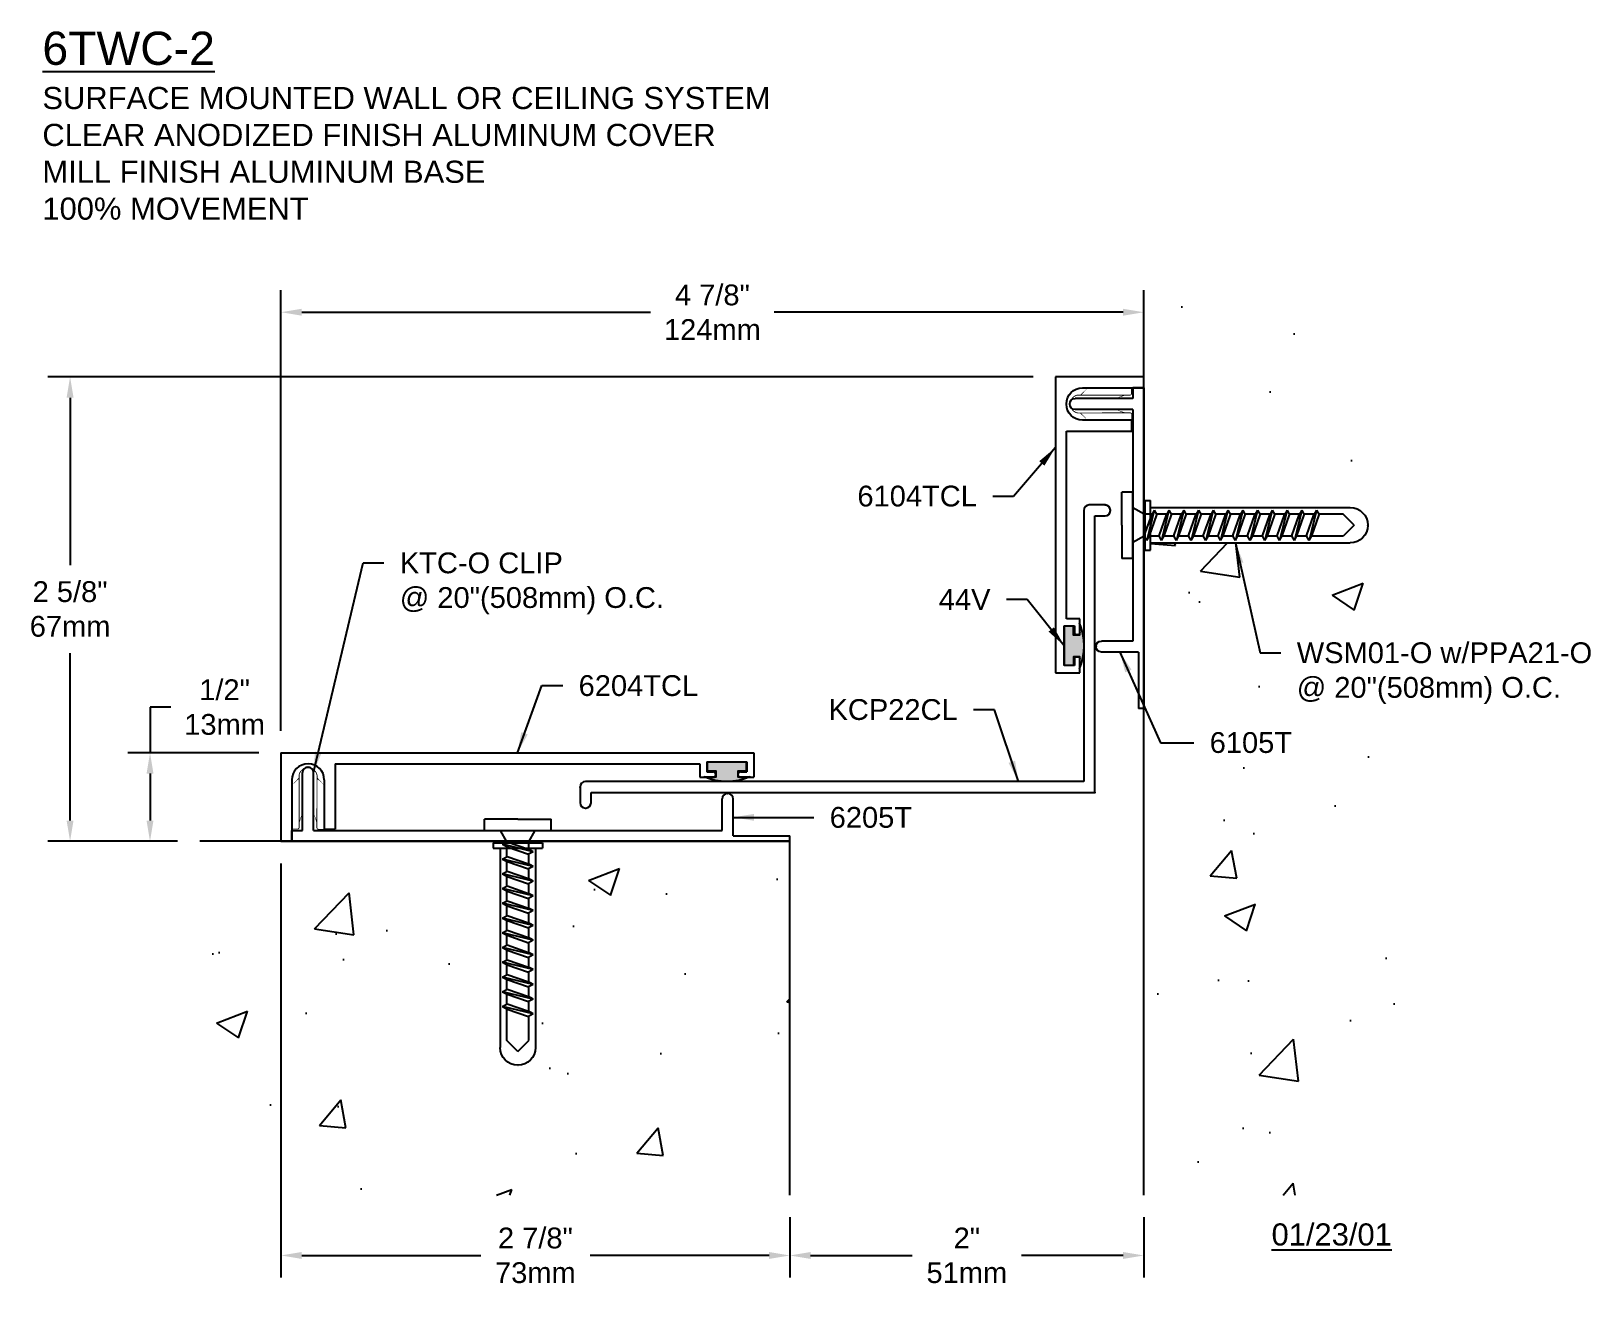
# Model space of a CAD drawing. Header units: inches. Extents: x 3.41 to 12.22, y 0.4 to 7.6.
import ezdxf

# ---------------------------------------------------------------- set-up
doc = ezdxf.new("R2010")
doc.units = ezdxf.units.IN
doc.header["$MEASUREMENT"] = 0
for name, color, linetype in [('Anchors', 4, 'Continuous'), ('Conditions', 1, 'Continuous'), ('Dimensions', 3, 'Continuous'), ('Fillers', 2, 'Continuous'), ('Metals', 7, 'Continuous'), ('Text', 2, 'Continuous')]:
    doc.layers.add(name, color=color, linetype=linetype)
doc.styles.get("Standard").update_dxf_attribs({"font": 'arial.ttf'})
doc.dimstyles.get("Standard").update_dxf_attribs({"dimtxt": 0.1175, "dimasz": 0.1175, "dimexe": 0.125, "dimexo": 0.125, "dimgap": 0.09, "dimtad": 0, "dimtih": 1, "dimtoh": 1, "dimdec": 4, "dimzin": 0, "dimdsep": 46, "dimlunit": 4, "dimtxsty": 'Standard', "dimcen": 0.09, "dimadec": 0, "dimazin": 0, "dimtfac": 1, "dimtdec": 4, "dimtofl": 0, "dimtmove": 0, "dimatfit": 3, "dimfxl": 0, "dimfrac": 2, "dimtolj": 1, "dimtzin": 0, "dimarcsym": 0})

# ---------------------------------------------------------------- blocks, each defined once
blk = doc.blocks.new('6104T')
for p, q in [((-0.062, 0.5), (1.61, 0.5)), ((-0.062, 0), (-0.062, 0.5)), ((1.345, 0.45), (1.345, 0.392)), ((1.57, 0.45), (1.345, 0.45)), ((1.57, 0.392), (1.57, 0.45)), ((1.61, 0.5), (1.61, 0.362)), ((0.092, 0.438), (0.091, 0.438)), ((0.245, 0.438), (0.245, 0.068)), ((1.305, 0.438), (0.245, 0.438)), ((1.305, 0.362), (1.305, 0.438)), ((1.381, 0.362), (1.305, 0.362)), ((1.345, 0.392), (1.381, 0.392)), ((1.395, 0.378), (1.395, 0.376)), ((1.52, 0.376), (1.52, 0.378)), ((1.534, 0.392), (1.57, 0.392)), ((1.61, 0.362), (1.534, 0.362)), ((0, 0.347), (0, 0)), ((0.183, 0.068), (0.183, 0.347)), ((0, 0), (-0.062, 0)), ((0.245, 0.068), (0.183, 0.068))]:
    blk.add_line(p, q)
for centre, radius, start, end in [((0.091, 0.347), 0.091, 90, 180), ((0.092, 0.347), 0.091, 0, 90), ((1.381, 0.378), 0.014, 0, 90), ((1.381, 0.376), 0.014, 270, 0), ((1.534, 0.378), 0.014, 90, 180), ((1.534, 0.376), 0.014, 180, 270)]:
    blk.add_arc(centre, radius, start, end)
blk = doc.blocks.new('6105T')
for p, q in [((-1.753, 0.062), (-1.753, 0.389)), ((-1.723, 0.419), (-1.721, 0.419)), ((-1.691, 0.062), (-1.691, 0.389)), ((-0.352, 0.27), (-0.35, 0.27)), ((-0.382, 0.062), (-0.382, 0.24)), ((-0.32, 0.031), (-0.32, 0.24)), ((-1.813, 0), (-1.813, 0.062)), ((-1.813, 0.062), (-1.753, 0.062)), ((-1.813, 0), (0, 0)), ((-1.691, 0.062), (-0.382, 0.062)), ((-0.32, 0.031), (0, 0.031)), ((0, 0), (0, 0.031))]:
    blk.add_line(p, q)
for centre, start, end in [((-1.723, 0.389), 90, 180), ((-1.721, 0.389), 0, 90), ((-0.352, 0.24), 90, 180), ((-0.35, 0.24), 0, 90)]:
    blk.add_arc(centre, 0.03, start, end)
blk = doc.blocks.new('6204T')
for p, q in [((-0.062, 0.5), (-0.062, 0)), ((-0.062, 0.5), (2.61, 0.5)), ((2.345, 0.45), (2.345, 0.392)), ((2.345, 0.45), (2.57, 0.45)), ((2.57, 0.45), (2.57, 0.392)), ((2.61, 0.5), (2.61, 0.362)), ((0.091, 0.438), (0.092, 0.438)), ((0.245, 0.438), (2.305, 0.438)), ((0.245, 0.438), (0.245, 0.068)), ((2.305, 0.438), (2.305, 0.362)), ((2.305, 0.362), (2.381, 0.362)), ((2.345, 0.392), (2.381, 0.392)), ((2.395, 0.378), (2.395, 0.376)), ((2.52, 0.378), (2.52, 0.376)), ((2.534, 0.392), (2.57, 0.392)), ((2.534, 0.362), (2.61, 0.362)), ((0, 0.347), (0, 0)), ((0.183, 0.347), (0.183, 0.068)), ((-0.062, 0), (0, 0)), ((0.183, 0.068), (0.245, 0.068))]:
    blk.add_line(p, q)
for centre, radius, start, end in [((0.091, 0.347), 0.091, 90, 180), ((0.092, 0.347), 0.091, 0, 90), ((2.381, 0.378), 0.014, 0, 90), ((2.381, 0.376), 0.014, 270, 0), ((2.534, 0.378), 0.014, 90, 180), ((2.534, 0.376), 0.014, 180, 270)]:
    blk.add_arc(centre, radius, start, end)
blk = doc.blocks.new('6205T')
for p, q in [((-2.753, 0.062), (-2.753, 0.389)), ((-2.723, 0.419), (-2.721, 0.419)), ((-2.691, 0.062), (-2.691, 0.389)), ((-0.352, 0.27), (-0.35, 0.27)), ((-0.382, 0.062), (-0.382, 0.24)), ((-0.32, 0.031), (-0.32, 0.24)), ((-2.813, 0), (-2.813, 0.062)), ((-2.813, 0.062), (-2.753, 0.062)), ((-2.813, 0), (0, 0)), ((-2.691, 0.062), (-0.382, 0.062)), ((-0.32, 0.031), (0, 0.031)), ((0, 0), (0, 0.031))]:
    blk.add_line(p, q)
for centre, start, end in [((-2.723, 0.389), 90, 180), ((-2.721, 0.389), 0, 90), ((-0.352, 0.24), 90, 180), ((-0.35, 0.24), 0, 90)]:
    blk.add_arc(centre, 0.03, start, end)
blk = doc.blocks.new('kcp22')
for p, q in [((-0.062, 1.594), (-0.062, 0.062)), ((0.058, 1.625), (-0.031, 1.625)), ((0.088, 1.593), (0.088, 1.595)), ((0, 1.563), (0.058, 1.563)), ((0, 0), (0, 1.563)), ((-2.908, 0.031), (-2.908, -0.058)), ((-0.062, 0.062), (-2.877, 0.062)), ((-2.846, 0), (0, 0)), ((-2.846, -0.058), (-2.846, 0)), ((-2.878, -0.088), (-2.876, -0.088))]:
    blk.add_line(p, q)
for centre, radius, start, end in [((-0.031, 1.594), 0.031, 90, 180), ((0.058, 1.595), 0.03, 0, 90), ((0.058, 1.593), 0.03, 270, 0), ((-2.877, 0.031), 0.031, 90, 180), ((-2.878, -0.058), 0.03, 180, 270), ((-2.876, -0.058), 0.03, 270, 360)]:
    blk.add_arc(centre, radius, start, end)
for p in [(0.058, 1.625), (-2.908, 0.031), (0, 0), (0, 0)]:
    blk.add_point(p)
blk = doc.blocks.new('44v')
blk.add_hatch(color=256).paths.add_polyline_path([(0.1097, 0), (-0.1097, 0), (-0.1097, -0.0529), (-0.0601, -0.0529), (-0.0601, -0.0861), (-0.1301, -0.0861, 0.199136), (0.1315, -0.0861), (0.0615, -0.0861), (0.0615, -0.0537), (0.1097, -0.0537)])
blk.add_lwpolyline([(-0.1301, -0.0861), (-0.0601, -0.0861), (-0.0601, -0.0529), (-0.1097, -0.0529), (-0.1097, 0), (0.1097, 0), (0.1097, -0.0537), (0.0615, -0.0537), (0.0615, -0.0861), (0.1315, -0.0861, -0.199136)], format="xyb", close=True)
blk = doc.blocks.new('A$CB5')
at = {"const_width": 0.005}
for points in [[(0.0414, 0.3126, -0.804927), (0.1426, 0.307, 0.586365)], [(0.0414, 0.3126), (0.0414, 0.0143, -0.414214), (0.0314, 0.0043), (0.003, 0.0043)], [(0.1426, 0.307), (0.1414, 0.013, 0.4154), (0.1514, 0.0029), (0.1834, 0.0029)]]:
    blk.add_lwpolyline(points, format="xyb", dxfattribs=at)
for points in [[(0.0004, 0.2518, 0, 0.005, 0), (0.0397, 0.291, 0.005, 0.005, 0)], [(0.1834, 0.2518, 0, 0.005, 0), (0.1418, 0.294, 0.005, 0.005, 0)], [(0.0604, 0.0966, 0, 0.005, 0), (0.041, 0.0409, 0.005, 0.005, 0)], [(0.1224, 0.0966, 0, 0.005, 0), (0.1418, 0.0409, 0.005, 0.005, 0)]]:
    blk.add_lwpolyline(points, format="xyseb")
blk = doc.blocks.new('tclip')
blk.add_blockref('A$CB5', (3.4326, 2.8233))
blk = doc.blocks.new('WSM01')
for p, q in [((0.0049, 0.063), (-0.1826, 0.063)), ((-0.1826, 0.0005), (-0.1826, 0.063)), ((0.1924, 0.0005), (-0.1826, 0.0005)), ((-0.0576, -0.064), (-0.0929, 0.0005)), ((0.0049, 0.063), (0.1924, 0.063)), ((0.0674, -0.064), (0.1026, 0.0005)), ((0.1924, 0.0005), (0.1924, 0.063)), ((-0.0808, -0.1201), (0.0912, -0.0784)), ((-0.0576, -0.1072), (-0.0576, -0.064)), ((0.0674, -0.064), (-0.0576, -0.064)), ((0.0652, -0.064), (-0.0548, -0.1057)), ((0.0912, -0.0784), (0.0652, -0.064)), ((0.0912, -0.0784), (0.0652, -0.0928)), ((0.0674, -0.0652), (0.0674, -0.064)), ((-0.0808, -0.1201), (-0.0548, -0.1057)), ((-0.0808, -0.1201), (-0.0548, -0.1345)), ((-0.0808, -0.2034), (0.0912, -0.1617)), ((-0.0576, -0.1906), (-0.0576, -0.1329)), ((0.0652, -0.0928), (-0.0548, -0.1345)), ((0.0652, -0.1473), (-0.0548, -0.189)), ((0.0652, -0.1761), (-0.0548, -0.2178)), ((0.0912, -0.1617), (0.0652, -0.1473)), ((0.0912, -0.1617), (0.0652, -0.1761)), ((0.0674, -0.1486), (0.0674, -0.0916)), ((0.0674, -0.2319), (0.0674, -0.1749)), ((-0.0808, -0.2034), (-0.0548, -0.189)), ((-0.0808, -0.2034), (-0.0548, -0.2178)), ((-0.0808, -0.2867), (0.0912, -0.2451)), ((-0.0576, -0.2739), (-0.0576, -0.2163)), ((0.0652, -0.2307), (-0.0548, -0.2723)), ((0.0652, -0.2595), (-0.0548, -0.3011)), ((0.0912, -0.2451), (0.0652, -0.2307)), ((0.0912, -0.2451), (0.0652, -0.2595)), ((0.0674, -0.3152), (0.0674, -0.2582)), ((-0.0808, -0.2867), (-0.0548, -0.2723)), ((-0.0808, -0.2867), (-0.0548, -0.3011)), ((-0.0808, -0.3701), (0.0912, -0.3284)), ((-0.0576, -0.3572), (-0.0576, -0.2996)), ((0.0652, -0.314), (-0.0548, -0.3557)), ((0.0652, -0.3428), (-0.0548, -0.3845)), ((0.0912, -0.3284), (0.0652, -0.314)), ((0.0912, -0.3284), (0.0652, -0.3428)), ((0.0674, -0.3986), (0.0674, -0.3416)), ((-0.0808, -0.3701), (-0.0548, -0.3557)), ((-0.0808, -0.3701), (-0.0548, -0.3845)), ((-0.0808, -0.4534), (0.0912, -0.4117)), ((-0.0808, -0.4534), (-0.0548, -0.439)), ((-0.0576, -0.4406), (-0.0576, -0.3829)), ((0.0652, -0.3973), (-0.0548, -0.439)), ((0.0652, -0.4261), (-0.0548, -0.4678)), ((0.0912, -0.4117), (0.0652, -0.3973)), ((0.0912, -0.4117), (0.0652, -0.4261)), ((0.0674, -0.4819), (0.0674, -0.4249)), ((-0.0808, -0.4534), (-0.0548, -0.4678)), ((-0.0808, -0.5367), (0.0912, -0.4951)), ((-0.0808, -0.5367), (-0.0548, -0.5223)), ((-0.0576, -0.5239), (-0.0576, -0.4663)), ((0.0652, -0.4807), (-0.0548, -0.5223)), ((0.0652, -0.5095), (-0.0548, -0.5511)), ((0.0912, -0.4951), (0.0652, -0.4807)), ((0.0912, -0.4951), (0.0652, -0.5095)), ((0.0674, -0.5652), (0.0674, -0.5082)), ((-0.0808, -0.5367), (-0.0548, -0.5511)), ((-0.0808, -0.6201), (0.0912, -0.5784)), ((-0.0808, -0.6201), (-0.0548, -0.6057)), ((-0.0576, -0.6072), (-0.0576, -0.5496)), ((0.0652, -0.564), (-0.0548, -0.6057)), ((0.0652, -0.5928), (-0.0548, -0.6345)), ((0.0912, -0.5784), (0.0652, -0.564)), ((0.0912, -0.5784), (0.0652, -0.5928)), ((0.0674, -0.6486), (0.0674, -0.5916)), ((-0.0808, -0.6201), (-0.0548, -0.6345)), ((-0.0808, -0.7034), (0.0912, -0.6617)), ((-0.0808, -0.7034), (-0.0548, -0.689)), ((-0.0808, -0.7034), (-0.0548, -0.7178)), ((-0.0576, -0.6906), (-0.0576, -0.6329)), ((0.0652, -0.6473), (-0.0548, -0.689)), ((0.0652, -0.6761), (-0.0548, -0.7178)), ((0.0912, -0.6617), (0.0652, -0.6473)), ((0.0912, -0.6617), (0.0652, -0.6761)), ((0.0674, -0.7319), (0.0674, -0.6749)), ((-0.0808, -0.7867), (0.0912, -0.7451)), ((-0.0808, -0.7867), (-0.0548, -0.7723)), ((-0.0808, -0.7867), (-0.0548, -0.8011)), ((-0.0576, -0.7739), (-0.0576, -0.7163)), ((0.0652, -0.7307), (-0.0548, -0.7723)), ((0.0652, -0.7595), (-0.0548, -0.8011)), ((0.0912, -0.7451), (0.0652, -0.7307)), ((0.0912, -0.7451), (0.0652, -0.7595)), ((0.0674, -0.8152), (0.0674, -0.7582)), ((-0.0808, -0.8701), (0.0912, -0.8284)), ((-0.0808, -0.8701), (-0.0548, -0.8557)), ((-0.0808, -0.8701), (-0.0548, -0.8845)), ((-0.0576, -0.8572), (-0.0576, -0.7996)), ((0.0652, -0.814), (-0.0548, -0.8557)), ((0.0652, -0.8428), (-0.0548, -0.8845)), ((0.0912, -0.8284), (0.0652, -0.814)), ((0.0912, -0.8284), (0.0652, -0.8428)), ((0.0674, -0.8986), (0.0674, -0.8416)), ((-0.0808, -0.9534), (0.0912, -0.9117)), ((-0.0808, -0.9534), (-0.0548, -0.939)), ((-0.0808, -0.9534), (-0.0548, -0.9678)), ((-0.0576, -0.9406), (-0.0576, -0.8829)), ((-0.0576, -1.0239), (-0.0576, -0.9663)), ((0.0652, -0.8973), (-0.0548, -0.939)), ((0.0652, -0.9261), (-0.0548, -0.9678)), ((0.0912, -0.9117), (0.0652, -0.8973)), ((0.0912, -0.9117), (0.0652, -0.9261)), ((0.0674, -0.9819), (0.0674, -0.9249)), ((-0.0808, -1.0367), (0.0912, -0.9951)), ((-0.0808, -1.0367), (-0.0548, -1.0223)), ((-0.0808, -1.0367), (-0.0548, -1.0511)), ((-0.0576, -1.187), (-0.0576, -1.0496)), ((0.0652, -0.9807), (-0.0548, -1.0223)), ((0.0652, -1.0095), (-0.0548, -1.0511)), ((0.0912, -0.9951), (0.0652, -0.9807)), ((0.0912, -0.9951), (0.0652, -1.0095)), ((0.0674, -1.187), (0.0674, -1.0082)), ((0.0049, -1.2495), (-0.0576, -1.187)), ((0.0049, -1.2495), (0.0674, -1.187))]:
    blk.add_line(p, q)
blk = doc.blocks.new('PPA21')
for p, q in [((0.14, 0.03), (-0.14, 0.03)), ((-0.14, 0.03), (-0.14, 0)), ((0.14, 0), (-0.14, 0)), ((-0.1, 0), (-0.1, -1.1279)), ((0.1, 0), (0.1, -1.1279)), ((0.14, 0.03), (0.14, 0)), ((0.001, -1.2269), (-0.001, -1.2269))]:
    blk.add_line(p, q)
for centre, start, end in [((-0.001, -1.1279), 180, 270), ((0.001, -1.1279), 270, 0)]:
    blk.add_arc(centre, 0.099, start, end)
blk = doc.blocks.new('*D11')
at = {"layer": 'Defpoints', "color": 0}
for p in [(7.6912, 1.0168), (9.6912, 1.0168), (9.6912, 0.6759)]:
    blk.add_point(p, dxfattribs=at)
at = {"layer": 'Dimensions', "color": 0, "lineweight": -2}
for p, q in [((7.6912, 0.8918), (7.6912, 0.5509)), ((9.6912, 0.8918), (9.6912, 0.5509)), ((7.8087, 0.6759), (8.3818, 0.6759)), ((9.5737, 0.6759), (9.0005, 0.6759))]:
    blk.add_line(p, q, dxfattribs=at)
at = {"layer": 'Dimensions', "color": 0}
for points in [[(7.8087, 0.6954), (7.8087, 0.6563), (7.6912, 0.6759)], [(9.5737, 0.6954), (9.5737, 0.6563), (9.6912, 0.6759)]]:
    blk.add_solid(points, dxfattribs=at)
at = {"layer": 'Dimensions', "color": 0, "insert": (8.6912, 0.6759), "char_height": 0.1175, "attachment_point": 5}
blk.add_mtext('\\A1;2"\\P51mm', dxfattribs=at)
blk = doc.blocks.new('*D12')
at = {"layer": 'Defpoints', "color": 0}
for p in [(4.8162, 3.0168), (7.6912, 1.0168), (4.8162, 0.6759)]:
    blk.add_point(p, dxfattribs=at)
at = {"layer": 'Dimensions', "color": 0, "lineweight": -2}
for p, q in [((4.8162, 2.8918), (4.8162, 0.5509)), ((7.6912, 0.8918), (7.6912, 0.5509)), ((4.9337, 0.6759), (5.9448, 0.6759)), ((7.5737, 0.6759), (6.5625, 0.6759))]:
    blk.add_line(p, q, dxfattribs=at)
at = {"layer": 'Dimensions', "color": 0}
for points in [[(4.9337, 0.6954), (4.9337, 0.6563), (4.8162, 0.6759)], [(7.5737, 0.6954), (7.5737, 0.6563), (7.6912, 0.6759)]]:
    blk.add_solid(points, dxfattribs=at)
at = {"layer": 'Dimensions', "color": 0, "insert": (6.2537, 0.6759), "char_height": 0.1175, "attachment_point": 5}
blk.add_mtext('\\A1;2 7/8"\\P73mm', dxfattribs=at)
blk = doc.blocks.new('*D13')
at = {"layer": 'Defpoints', "color": 0}
for p in [(4.8162, 3.5168), (4.0767, 3.0168), (4.3576, 3.0168)]:
    blk.add_point(p, dxfattribs=at)
at = {"layer": 'Dimensions', "color": 0, "lineweight": -2}
for p, q in [((4.1942, 3.7747), (4.0767, 3.7747)), ((4.0767, 3.7747), (4.0767, 3.5168)), ((4.6912, 3.5168), (3.9517, 3.5168)), ((4.0767, 3.3993), (4.0767, 3.1343)), ((4.2326, 3.0168), (3.9517, 3.0168))]:
    blk.add_line(p, q, dxfattribs=at)
at = {"layer": 'Dimensions', "color": 0}
for points in [[(4.0571, 3.3993), (4.0963, 3.3993), (4.0767, 3.5168)], [(4.0571, 3.1343), (4.0963, 3.1343), (4.0767, 3.0168)]]:
    blk.add_solid(points, dxfattribs=at)
at = {"layer": 'Dimensions', "color": 0, "insert": (4.498, 3.7747), "char_height": 0.1175, "attachment_point": 5}
blk.add_mtext('\\A1;1/2"\\P13mm', dxfattribs=at)
blk = doc.blocks.new('*D14')
at = {"layer": 'Defpoints', "color": 0}
for p in [(9.1912, 5.6418), (3.6251, 3.0168), (4.3576, 3.0168)]:
    blk.add_point(p, dxfattribs=at)
at = {"layer": 'Dimensions', "color": 0, "lineweight": -2}
for p, q in [((9.0662, 5.6418), (3.5001, 5.6418)), ((3.6251, 5.5243), (3.6251, 4.5782)), ((3.6251, 3.1343), (3.6251, 4.0803)), ((4.2326, 3.0168), (3.5001, 3.0168))]:
    blk.add_line(p, q, dxfattribs=at)
at = {"layer": 'Dimensions', "color": 0}
for points in [[(3.6055, 5.5243), (3.6446, 5.5243), (3.6251, 5.6418)], [(3.6055, 3.1343), (3.6446, 3.1343), (3.6251, 3.0168)]]:
    blk.add_solid(points, dxfattribs=at)
at = {"layer": 'Dimensions', "color": 0, "insert": (3.6251, 4.3293), "char_height": 0.1175, "attachment_point": 5}
blk.add_mtext('\\A1;2 5/8"\\P67mm', dxfattribs=at)
blk = doc.blocks.new('*D15')
at = {"layer": 'Defpoints', "color": 0}
for p in [(4.8162, 6.0073), (9.6912, 5.6418), (4.8162, 3.5168)]:
    blk.add_point(p, dxfattribs=at)
at = {"layer": 'Dimensions', "color": 0, "lineweight": -2}
for p, q in [((4.8162, 3.6418), (4.8162, 6.1323)), ((9.6912, 5.7668), (9.6912, 6.1323)), ((4.9337, 6.0073), (6.9042, 6.0073)), ((9.5737, 6.0073), (7.6031, 6.0073))]:
    blk.add_line(p, q, dxfattribs=at)
at = {"layer": 'Dimensions', "color": 0}
for points in [[(4.9337, 6.0269), (4.9337, 5.9877), (4.8162, 6.0073)], [(9.5737, 6.0269), (9.5737, 5.9877), (9.6912, 6.0073)]]:
    blk.add_solid(points, dxfattribs=at)
at = {"layer": 'Dimensions', "color": 0, "insert": (7.2537, 6.0073), "char_height": 0.1175, "attachment_point": 5}
blk.add_mtext('\\A1;4 7/8"\\P124mm', dxfattribs=at)

msp = doc.modelspace()

# ---------------------------------------------------------------- hatches: boundary and pattern name
at = {"layer": 'Conditions'}
h = msp.add_hatch(dxfattribs=at)
h.set_pattern_fill('AR-CONC', color=256, scale=0.25, style=0)
h.paths.add_polyline_path([(7.69117, 3.01675), (6.21856, 3.01675), (6.21717, 3.0142), (6.21717, 3.00875), (6.29467, 3.00875), (6.29467, 2.97875), (6.25467, 2.97875), (6.25467, 1.85084, -0.4142136), (6.15567, 1.75184), (6.15367, 1.75184, -0.4142136), (6.05467, 1.85084), (6.05467, 2.97875), (6.01467, 2.97875), (6.01467, 3.00875), (6.08455, 3.00875), (6.09217, 3.01297), (6.09217, 3.0142), (6.09078, 3.01675), (4.35758, 3.01675), (4.35758, 1.01675), (7.69117, 1.01675)])
h.paths.add_polyline_path([(11.16875, 6.13004), (9.69117, 6.13004), (9.69117, 4.86714), (9.69372, 4.86575), (9.69917, 4.86575), (9.69917, 4.94325), (9.72917, 4.94325), (9.72917, 4.90325), (10.85708, 4.90325, -0.4142136), (10.95608, 4.80425), (10.95608, 4.80225, -0.4142136), (10.85708, 4.70325), (9.72917, 4.70325), (9.72917, 4.66325), (9.69917, 4.66325), (9.69917, 4.73313), (9.69495, 4.74075), (9.69372, 4.74075), (9.69117, 4.73936), (9.69117, 1.01675), (11.16875, 1.01675)])

# ---------------------------------------------------------------- linework, layer by layer
for points in [[(9.69117, 1.01675), (9.69117, 6.13004)], [(7.69117, 1.01675), (7.69117, 3.01675), (4.35758, 3.01675)]]:
    msp.add_lwpolyline(points, dxfattribs=at)

# ---------------------------------------------------------------- block references
at = {"layer": 'Anchors', "xscale": -1, "rotation": 90}
for name, p in [('tclip', (12.44942, 9.0127)), ('WSM01', (9.62971, 4.80814)), ('PPA21', (9.72917, 4.80325))]:
    msp.add_blockref(name, p, dxfattribs=at)
at = {"layer": 'Anchors'}
msp.add_blockref('tclip', (1.44522, 0.2585), dxfattribs=at)
at = {"layer": 'Anchors', "xscale": -1}
for name, p in [('WSM01', (6.15956, 3.07821)), ('PPA21', (6.15467, 2.97875))]:
    msp.add_blockref(name, p, dxfattribs=at)
at = {"layer": 'Fillers', "xscale": -1, "rotation": 90}
msp.add_blockref('44v', (9.24117, 4.12225), dxfattribs=at)
at = {"layer": 'Fillers'}
msp.add_blockref('44v', (7.33567, 3.46675), dxfattribs=at)
at = {"layer": 'Metals', "xscale": -1, "rotation": 90}
for name, p in [('6104T', (9.69117, 5.57975)), ('6105T', (9.69117, 3.76675))]:
    msp.add_blockref(name, p, dxfattribs=at)
at = {"layer": 'Metals'}
for name, p in [('kcp22', (9.41388, 3.29274)), ('6204T', (4.87817, 3.01675)), ('6205T', (7.69117, 3.01675))]:
    msp.add_blockref(name, p, dxfattribs=at)

# ---------------------------------------------------------------- texts
at = {"layer": 'Text', "attachment_point": 1}
for s, insert, char_height, width in [('{\\L6TWC-2\\P\\H0.6667x;\\lSURFACE MOUNTED WALL OR CEILING SYSTEM\\PCLEAR ANODIZED FINISH ALUMINUM COVER\\PMILL FINISH ALUMINUM BASE\\P100% MOVEMENT}', (3.46861, 7.59312), 0.1875, 4.375), ('{\\L01/23/01}', (10.41245, 0.85714), 0.125, 0.75)]:
    msp.add_mtext(s, dxfattribs=dict(at, insert=insert, char_height=char_height, width=width))
at = {"layer": 'Text', "char_height": 0.1175}
for s, insert, attachment_point in [('6104TCL', (8.74799, 4.9079), 9), ('KTC-O CLIP\\P@ 20"(508mm) O.C.', (5.48775, 4.64936), 1), ('\\A1;44V', (8.82462, 4.32478), 9), ('WSM01-O w/PPA21-O\\P@ 20"(508mm) O.C.', (10.55486, 4.14146), 1), ('6204TCL', (6.49792, 3.95572), 1), ('\\A1;KCP22CL', (8.63941, 3.7012), 9), ('6105T', (10.06298, 3.51468), 7), ('\\A1;6205T', (7.91619, 3.211), 1)]:
    msp.add_mtext(s, dxfattribs=dict(at, insert=insert, attachment_point=attachment_point))

# ---------------------------------------------------------------- dimensions: what is measured, and where the dimension line sits
at = {"layer": 'Dimensions'}
for base, p1, p2, text, picture, middle in [((4.81617, 6.00727), (9.69117, 5.64175), (4.81617, 3.51675), '<>\\P124mm', '*D15', (7.25367, 6.00727)), ((4.81617, 0.67585), (7.69117, 1.01675), (4.81617, 3.01675), '<>\\P73mm', '*D12', (6.25367, 0.67585)), ((9.69117, 0.67585), (7.69117, 1.01675), (9.69117, 1.01675), '<>\\P51mm', '*D11', (8.69117, 0.67585))]:
    dim = msp.add_linear_dim(base=base, p1=p1, p2=p2, text=text, dimstyle='Standard', dxfattribs=at)
    dim.commit()
    dim.dimension.update_dxf_attribs({"geometry": picture, "text_midpoint": middle})
dim = msp.add_linear_dim(base=(3.62506, 3.01675), p1=(9.19117, 5.64175), p2=(4.35758, 3.01675), angle=90, text='<>\\P67mm', dimstyle='Standard', dxfattribs=at)
dim.commit()
dim.dimension.update_dxf_attribs({"geometry": '*D14', "text_midpoint": (3.62506, 4.32925)})
dim = msp.add_linear_dim(base=(4.07671, 3.01675), p1=(4.81617, 3.51675), p2=(4.35758, 3.01675), angle=90, text='<>\\P13mm', dimstyle='Standard', override={"dimtmove": 1}, dxfattribs=at)
dim.commit()
dim.dimension.update_dxf_attribs({"geometry": '*D13', "text_midpoint": (4.30863, 3.77466), "dimtype": 160})

# ---------------------------------------------------------------- leaders
at = {"layer": 'Text', "annotation_type": 0, "has_hookline": 1}
for points, hookline_direction, text_width in [([(9.19117, 5.24186), (8.95549, 4.96665), (8.83799, 4.96665)], 1, 0.66324), ([(10.2092, 4.70325), (10.34736, 4.08271), (10.46486, 4.08271)], 0, 1.65983), ([(5.00017, 3.40575), (5.28025, 4.59061), (5.39775, 4.59061)], 0, 1.46963), ([(9.24117, 4.12225), (9.03212, 4.38353), (8.91462, 4.38353)], 1, 0.2887), ([(9.55567, 4.08675), (9.78505, 3.57339), (9.97298, 3.57343)], 0, 0.45597), ([(6.15217, 3.51675), (6.29042, 3.89697), (6.40792, 3.89697)], 0, 0.66324), ([(8.98266, 3.35474), (8.84691, 3.75995), (8.72941, 3.75995)], 1, 0.71205), ([(7.37117, 3.15225), (7.82619, 3.15225)], 0, 0.45597)]:
    msp.add_leader(points, dimstyle='Standard', override={"dimgap": 0.09, "dimtad": 0}, dxfattribs=dict(at, hookline_direction=hookline_direction, text_width=text_width))

doc.saveas('drawing.dxf')
